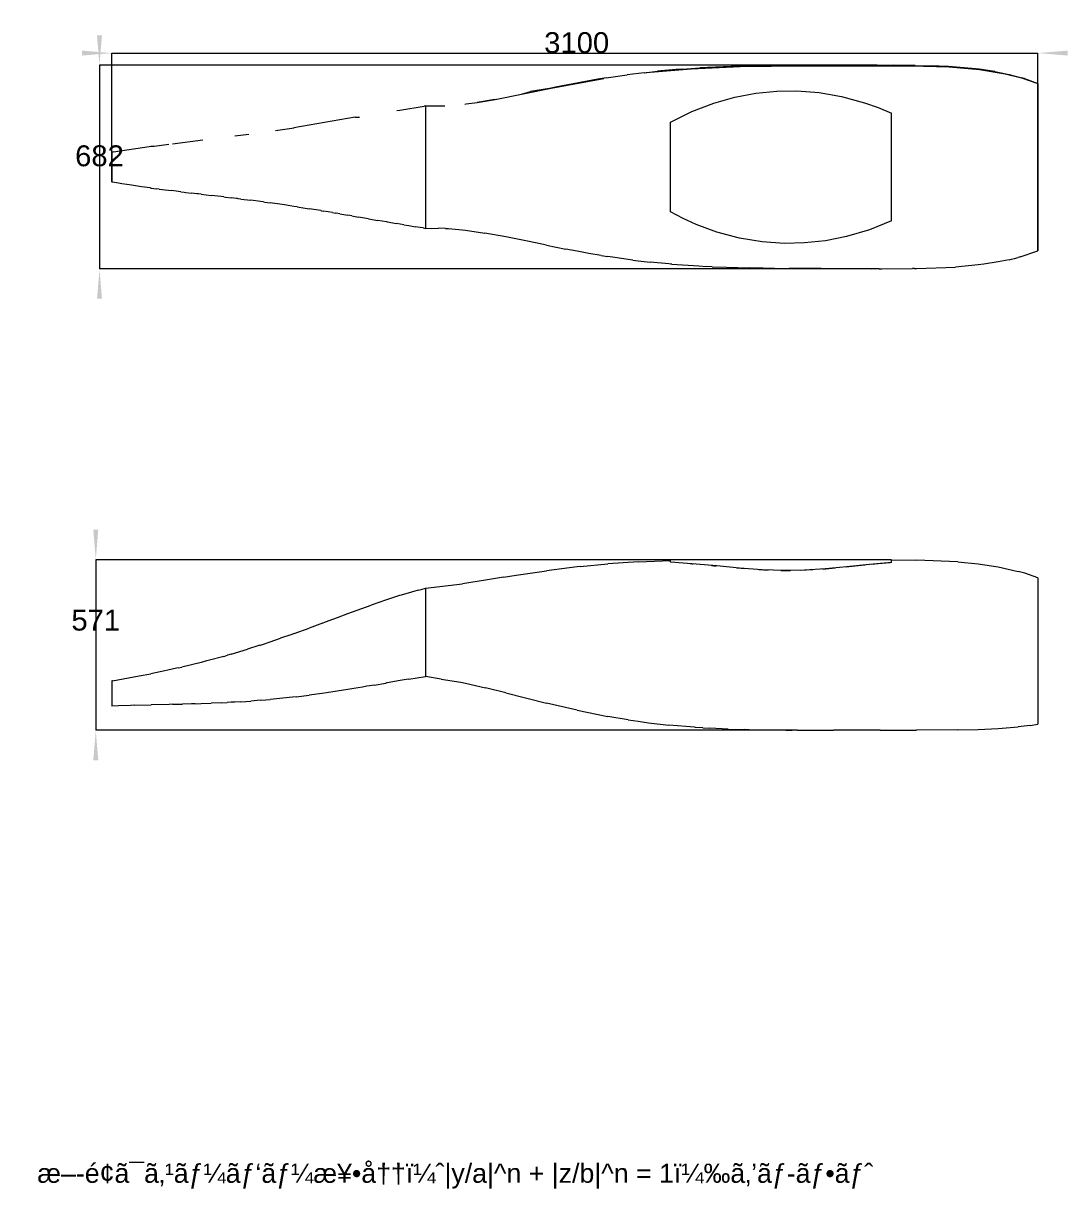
# Model space of a CAD drawing. Header units: millimetres. Extents: x 28 to 391, y 59 to 254.
# Drawn here: x 27.7 to 202.5, y 59 to 254.1 of the extents above; entities that cross this region are included whole.
import ezdxf
from ezdxf.enums import TextEntityAlignment as Align

# ---------------------------------------------------------------- set-up
doc = ezdxf.new("R2010")
doc.units = ezdxf.units.MM
doc.layers.get('0').update_dxf_attribs({"linetype": 'CONTINUOUS'})
for name, color, linetype in [('DimExtent052', 7, 'CONTINUOUS'), ('DimExtent053', 7, 'CONTINUOUS'), ('DimExtent054', 7, 'CONTINUOUS'), ('S05_Chassis_Side', 7, 'CONTINUOUS'), ('S05_Chassis_Tab', 7, 'CONTINUOUS'), ('S05_Chassis_Top', 7, 'CONTINUOUS')]:
    doc.layers.add(name, color=color, linetype=linetype)
doc.styles.get("Standard").update_dxf_attribs({"font": 'arial.ttf'})
doc.dimstyles.get("Standard").update_dxf_attribs({"dimscale": 0, "dimtxt": 2.5, "dimasz": 2.5, "dimexe": 1.25, "dimexo": 0.625, "dimtad": 1, "dimtxsty": 'STANDARD', "dimcen": 2.5, "dimazin": 3, "dimtfac": 1, "dimtmove": 0, "dimatfit": 3})

# ---------------------------------------------------------------- blocks, each defined once
blk = doc.blocks.new('*DimExtent052')
at = {"color": 0}
for points in [[(37.5, 249.482), (37.5, 248.649), (42.5, 249.065)], [(202.5, 249.482), (202.5, 248.649), (197.5, 249.065)]]:
    blk.add_solid(points, dxfattribs=at)
at = {"layer": 'DimExtent052'}
for p, q in [((42.5, 227.501), (42.5, 249.065)), ((42.5, 249.065), (197.5, 249.065)), ((197.5, 216.022), (197.5, 249.065))]:
    blk.add_line(p, q, dxfattribs=at)
blk.add_text('3100', height=3.5, dxfattribs=at).set_placement((120.318, 249.065), align=Align.CENTER)
blk = doc.blocks.new('*DimExtent053')
at = {"color": 0}
for points in [[(40.03, 252.052), (40.8634, 252.052), (40.4467, 247.052)], [(40.03, 207.948), (40.8634, 207.948), (40.4467, 212.948)]]:
    blk.add_solid(points, dxfattribs=at)
at = {"layer": 'DimExtent053'}
for p, q in [((170.617, 247.052), (40.4467, 247.052)), ((40.4467, 247.052), (40.4467, 212.948)), ((169.736, 212.948), (40.4467, 212.948))]:
    blk.add_line(p, q, dxfattribs=at)
blk.add_text('682', height=3.5, dxfattribs=at).set_placement((40.4467, 230.129), align=Align.CENTER)
blk = doc.blocks.new('*DimExtent054')
at = {"color": 0}
for points in [[(39.4065, 169.282), (40.2399, 169.282), (39.8232, 164.282)], [(39.4065, 130.726), (40.2399, 130.726), (39.8232, 135.726)]]:
    blk.add_solid(points, dxfattribs=at)
at = {"layer": 'DimExtent054'}
for p, q in [((173, 164.282), (39.8232, 164.282)), ((39.8232, 164.282), (39.8232, 135.726)), ((157.198, 135.726), (39.8232, 135.726))]:
    blk.add_line(p, q, dxfattribs=at)
blk.add_text('571', height=3.5, dxfattribs=at).set_placement((39.8232, 152.421), align=Align.CENTER)

msp = doc.modelspace()

# ---------------------------------------------------------------- linework, layer by layer
at = {"layer": 'S05_Chassis_Side'}
for p, q in [((130.655, 163.944), (125.514, 163.594)), ((130.655, 163.944), (136, 164.16)), ((136, 164.102), (136, 164.16)), ((136, 163.849), (136, 164.102)), ((138.139, 163.725), (136, 163.849)), ((173, 164.239), (173, 164.282)), ((173, 164.282), (177.178, 164.198)), ((173, 164.131), (173, 164.239)), ((173, 163.828), (173, 164.131)), ((184.085, 163.917), (177.178, 164.198)), ((184.085, 163.917), (187.505, 163.596)), ((110.171, 161.678), (115.28, 162.443)), ((120.396, 163.092), (115.28, 162.443)), ((120.898, 163.148), (120.396, 163.092)), ((120.898, 163.148), (125.514, 163.594)), ((140.336, 163.553), (138.139, 163.725)), ((139.326, 163.632), (139.574, 163.616)), ((139.574, 163.616), (139.824, 163.593)), ((143.75, 163.231), (140.336, 163.553)), ((142.907, 163.311), (143.295, 163.275)), ((143.295, 163.275), (143.637, 163.242)), ((147.585, 162.864), (143.75, 163.231)), ((147.11, 162.909), (148.51, 162.795)), ((151.351, 162.586), (147.585, 162.864)), ((150.821, 162.625), (152.344, 162.555)), ((155.065, 162.469), (151.351, 162.586)), ((154.469, 162.488), (156.09, 162.488)), ((158.45, 162.532), (155.065, 162.469)), ((157.804, 162.52), (159.828, 162.62)), ((161.939, 162.754), (158.45, 162.532)), ((161.491, 162.725), (163.608, 162.912)), ((165.484, 163.09), (161.939, 162.754)), ((165.377, 163.08), (168.514, 163.409)), ((169.303, 163.491), (165.484, 163.09)), ((168.514, 163.409), (168.596, 163.417)), ((173, 163.828), (169.303, 163.491)), ((169.691, 163.526), (170.781, 163.635)), ((170.781, 163.635), (172.785, 163.808)), ((187.505, 163.596), (190.889, 163.086)), ((190.889, 163.086), (194.225, 162.326)), ((195.324, 162.005), (194.225, 162.326)), ((197.5, 161.242), (195.324, 162.005)), ((95, 159.492), (101.178, 160.249)), ((105.078, 160.857), (101.178, 160.249)), ((108.095, 161.346), (105.078, 160.857)), ((108.095, 161.346), (110.171, 161.678)), ((197.5, 161.242), (197.5, 161.23)), ((197.5, 161.23), (197.5, 161.038)), ((197.5, 161.038), (197.5, 160.606)), ((197.5, 160.606), (197.5, 159.898)), ((90.153, 158.118), (88.477, 157.573)), ((90.641, 158.27), (90.153, 158.118)), ((90.948, 158.366), (90.641, 158.27)), ((92.664, 158.873), (90.948, 158.366)), ((92.845, 158.924), (92.664, 158.873)), ((93.062, 158.984), (92.845, 158.924)), ((93.811, 159.188), (93.062, 158.984)), ((93.811, 159.188), (94.308, 159.318)), ((94.308, 159.318), (95, 159.492)), ((95, 159.492), (95, 159.435)), ((95, 159.435), (95, 159.197)), ((95, 159.435), (95, 159.197)), ((95, 159.197), (95, 158.715)), ((95, 159.197), (95, 158.715)), ((95, 158.715), (95, 158.38)), ((95, 158.715), (95, 158.38)), ((95, 158.38), (95, 157.979)), ((95, 158.38), (95, 157.979)), ((197.5, 159.898), (197.5, 158.986)), ((197.5, 158.986), (197.5, 157.893)), ((82.014, 155.266), (85.902, 156.684)), ((88.477, 157.573), (85.902, 156.684)), ((95, 157.979), (95, 157.21)), ((95, 157.979), (95, 157.21)), ((95, 157.21), (95, 156.331)), ((95, 157.21), (95, 156.331)), ((95, 156.331), (95, 155.343)), ((95, 156.331), (95, 155.343)), ((197.5, 157.893), (197.5, 156.723)), ((197.5, 156.723), (197.5, 155.429)), ((78.293, 153.873), (80.301, 154.626)), ((80.301, 154.626), (82.014, 155.266)), ((95, 155.343), (95, 154.301)), ((95, 155.343), (95, 154.301)), ((95, 154.301), (95, 152.983)), ((95, 154.301), (95, 152.983)), ((197.5, 155.429), (197.5, 153.598)), ((73.015, 151.926), (75.548, 152.851)), ((77.781, 153.681), (75.548, 152.851)), ((77.781, 153.681), (78.293, 153.873)), ((95, 152.983), (95, 150.764)), ((95, 152.983), (95, 150.764)), ((197.5, 153.598), (197.5, 151.299)), ((67.743, 150.103), (69.037, 150.536)), ((69.037, 150.536), (70.747, 151.123)), ((72.622, 151.785), (70.747, 151.123)), ((73.015, 151.926), (72.622, 151.785)), ((95, 150.764), (95, 149.186)), ((95, 150.764), (95, 149.186)), ((197.5, 151.299), (197.5, 146.753)), ((61.237, 148.107), (61.881, 148.291)), ((62.461, 148.459), (61.881, 148.291)), ((62.461, 148.459), (65.225, 149.294)), ((67.304, 149.958), (65.225, 149.294)), ((67.304, 149.958), (67.398, 149.989)), ((67.398, 149.989), (67.743, 150.103)), ((95, 149.186), (95, 148.33)), ((95, 149.186), (95, 148.33)), ((95, 148.33), (95, 147.374)), ((95, 148.33), (95, 147.374)), ((53.601, 146.168), (54.222, 146.31)), ((55.826, 146.689), (54.222, 146.31)), ((57.479, 147.099), (55.826, 146.689)), ((58.167, 147.275), (57.479, 147.099)), ((58.378, 147.33), (58.167, 147.275)), ((58.662, 147.405), (58.378, 147.33)), ((61.237, 148.107), (58.662, 147.405)), ((95, 147.374), (95, 146.621)), ((95, 147.374), (95, 146.621)), ((95, 146.621), (95, 146.021)), ((95, 146.621), (95, 146.021)), ((197.5, 146.753), (197.5, 143.552)), ((42.626, 144.013), (47.096, 144.824)), ((47.096, 144.824), (49.059, 145.205)), ((51.378, 145.681), (49.059, 145.205)), ((51.896, 145.792), (51.378, 145.681)), ((53.359, 146.113), (51.896, 145.792)), ((53.601, 146.168), (53.359, 146.113)), ((92.211, 144.297), (95, 144.742)), ((95, 146.021), (95, 145.571)), ((95, 146.021), (95, 145.571)), ((95, 145.571), (95, 145.164)), ((95, 145.571), (95, 145.164)), ((95, 145.164), (95, 144.85)), ((95, 145.164), (95, 144.85)), ((95, 144.85), (95, 144.742)), ((95, 144.742), (95, 144.742)), ((97.626, 144.294), (95, 144.742)), ((42.626, 144.013), (42.5, 143.992)), ((42.5, 143.992), (42.5, 143.964)), ((42.5, 143.964), (42.5, 143.826)), ((42.5, 143.826), (42.5, 143.592)), ((42.5, 143.592), (42.5, 143.304)), ((42.5, 143.304), (42.5, 142.978)), ((42.5, 142.978), (42.5, 142.607)), ((42.5, 142.607), (42.5, 142.214)), ((82.014, 142.565), (78.42, 142.01)), ((83.006, 142.727), (82.014, 142.565)), ((84.478, 142.974), (83.006, 142.727)), ((85.215, 143.1), (84.478, 142.974)), ((85.638, 143.171), (85.215, 143.1)), ((86.43, 143.307), (85.638, 143.171)), ((86.43, 143.307), (88.358, 143.641)), ((88.477, 143.661), (88.358, 143.641)), ((88.591, 143.681), (88.477, 143.661)), ((90.747, 144.051), (88.591, 143.681)), ((91.804, 144.229), (90.747, 144.051)), ((92.211, 144.297), (91.804, 144.229)), ((97.626, 144.294), (100.912, 143.787)), ((100.912, 143.787), (101.698, 143.621)), ((101.698, 143.621), (105.078, 142.842)), ((108.471, 141.996), (105.078, 142.842)), ((197.5, 143.552), (197.5, 141.643)), ((42.5, 142.214), (42.5, 141.609)), ((42.5, 141.609), (42.5, 141.146)), ((42.5, 141.146), (42.5, 140.741)), ((42.5, 140.741), (42.5, 140.422)), ((63.112, 140.46), (62.461, 140.424)), ((64.111, 140.518), (63.112, 140.46)), ((64.111, 140.518), (65.757, 140.627)), ((67.399, 140.751), (65.757, 140.627)), ((67.399, 140.751), (68.292, 140.825)), ((68.292, 140.825), (69.037, 140.891)), ((72.729, 141.268), (69.037, 140.891)), ((73.384, 141.344), (72.729, 141.268)), ((73.384, 141.344), (75.548, 141.612)), ((77.706, 141.907), (75.548, 141.612)), ((78.42, 142.01), (77.706, 141.907)), ((108.471, 141.996), (115.28, 140.275)), ((197.5, 141.643), (197.5, 140.385)), ((42.5, 140.422), (42.5, 140.165)), ((42.5, 140.165), (42.5, 139.974)), ((42.5, 139.974), (42.5, 139.847)), ((42.5, 139.847), (42.5, 139.76)), ((43.615, 139.801), (42.5, 139.742)), ((42.5, 139.76), (42.5, 139.742)), ((45.653, 139.889), (43.615, 139.801)), ((46.243, 139.91), (45.653, 139.889)), ((46.243, 139.91), (49.108, 139.997)), ((52.099, 140.07), (49.108, 139.997)), ((52.642, 140.083), (52.099, 140.07)), ((52.642, 140.083), (54.365, 140.125)), ((55.826, 140.165), (54.365, 140.125)), ((56.483, 140.184), (55.826, 140.165)), ((56.483, 140.184), (57.489, 140.215)), ((57.489, 140.215), (59.15, 140.274)), ((60.808, 140.343), (59.15, 140.274)), ((60.808, 140.343), (61.806, 140.391)), ((62.461, 140.424), (61.806, 140.391)), ((120.396, 139.085), (115.28, 140.275)), ((120.396, 139.085), (125.514, 138.059)), ((197.5, 140.385), (197.5, 139.463)), ((197.5, 139.463), (197.5, 138.774)), ((197.5, 138.774), (197.5, 138.228)), ((128.927, 137.484), (125.514, 138.059)), ((128.927, 137.484), (130.633, 137.231)), ((130.633, 137.231), (132.341, 137.001)), ((132.341, 137.001), (135.757, 136.609)), ((140.062, 136.237), (135.757, 136.609)), ((196.214, 136.55), (194.225, 136.313)), ((196.214, 136.55), (197.5, 136.742)), ((197.5, 138.228), (197.5, 137.69)), ((197.5, 137.69), (197.5, 137.182)), ((197.5, 137.182), (197.5, 136.86)), ((197.5, 136.86), (197.5, 136.744)), ((197.5, 136.744), (197.5, 136.742)), ((140.218, 136.226), (140.062, 136.237)), ((141.413, 136.146), (140.218, 136.226)), ((141.413, 136.146), (142.599, 136.075)), ((145.698, 135.929), (142.599, 136.075)), ((145.698, 135.929), (148.352, 135.841)), ((149.196, 135.819), (148.352, 135.841)), ((151.371, 135.776), (149.196, 135.819)), ((153.054, 135.753), (151.371, 135.776)), ((155.302, 135.734), (153.054, 135.753)), ((155.302, 135.734), (156.358, 135.729)), ((157.198, 135.726), (156.358, 135.729)), ((157.198, 135.726), (163.283, 135.727)), ((167.527, 135.738), (163.283, 135.727)), ((169.718, 135.741), (167.527, 135.738)), ((170.383, 135.742), (169.718, 135.741)), ((171.103, 135.743), (170.383, 135.742)), ((171.103, 135.743), (177.178, 135.749)), ((184.085, 135.8), (177.178, 135.749)), ((184.085, 135.8), (187.505, 135.884)), ((187.505, 135.884), (190.889, 136.043)), ((190.889, 136.043), (194.225, 136.313))]:
    msp.add_line(p, q, dxfattribs=at)
at = {"layer": 'S05_Chassis_Top'}
for p, q in [((131.585, 245.79), (128.74, 245.443)), ((131.585, 245.79), (133.862, 246.046)), ((131.968, 245.802), (139.485, 246.455)), ((134.379, 246.092), (133.862, 246.046)), ((136.951, 246.319), (134.379, 246.092)), ((138.051, 246.404), (136.951, 246.319)), ((138.051, 246.404), (140.903, 246.588)), ((139.485, 246.455), (147.688, 246.808)), ((147.468, 246.854), (140.903, 246.588)), ((148.442, 246.879), (147.468, 246.854)), ((147.688, 246.808), (158.088, 246.949)), ((150.757, 246.926), (148.442, 246.879)), ((150.927, 246.929), (150.757, 246.926)), ((151.067, 246.932), (150.927, 246.929)), ((151.067, 246.932), (152.132, 246.949)), ((153.453, 246.966), (152.132, 246.949)), ((156.831, 246.996), (153.453, 246.966)), ((157.931, 247.002), (156.831, 246.996)), ((158.832, 247.007), (157.931, 247.002)), ((158.088, 246.949), (176.254, 246.95)), ((158.832, 247.007), (162.459, 247.031)), ((167.624, 247.049), (162.459, 247.031)), ((168.397, 247.051), (167.624, 247.049)), ((168.397, 247.051), (170.617, 247.052)), ((170.617, 247.052), (173.33, 247.039)), ((176.976, 247.002), (173.33, 247.039)), ((176.254, 246.95), (182.665, 246.742)), ((176.976, 247.002), (179.926, 246.927)), ((182.026, 246.837), (179.926, 246.927)), ((182.543, 246.809), (182.026, 246.837)), ((185.173, 246.624), (182.543, 246.809)), ((182.665, 246.742), (187.742, 246.307)), ((186.46, 246.502), (185.173, 246.624)), ((187.694, 246.361), (186.46, 246.502)), ((188.823, 246.213), (187.694, 246.361)), ((187.742, 246.307), (192.028, 245.608)), ((190.315, 245.975), (188.823, 246.213)), ((190.315, 245.975), (192.433, 245.56)), ((116.042, 243.194), (124.876, 244.831)), ((123.85, 244.678), (116.748, 243.344)), ((125.262, 244.924), (123.85, 244.678)), ((125.262, 244.924), (128.74, 245.443)), ((192.028, 245.608), (194.786, 244.918)), ((192.433, 245.56), (192.696, 245.466)), ((192.696, 245.466), (194.786, 244.948)), ((195.278, 244.797), (194.786, 244.948)), ((194.786, 244.918), (197.5, 243.987)), ((195.278, 244.797), (197.5, 243.987)), ((197.5, 243.987), (197.5, 243.872)), ((197.5, 243.872), (197.5, 243.594)), ((106.672, 241.313), (116.042, 243.194)), ((111.087, 242.199), (112.577, 242.617)), ((115.751, 243.148), (112.577, 242.617)), ((116.748, 243.344), (115.751, 243.148)), ((146.793, 241.704), (150.328, 242.369)), ((150.328, 242.369), (153.791, 242.71)), ((153.791, 242.71), (157.162, 242.751)), ((157.162, 242.751), (160.879, 242.467)), ((160.879, 242.467), (164.666, 241.814)), ((197.5, 243.594), (197.5, 242.988)), ((197.5, 242.988), (197.5, 242.163)), ((197.5, 242.163), (197.5, 241.002)), ((90.698, 239.54), (94.808, 240.208)), ((94.944, 240.229), (94.808, 240.208)), ((94.944, 240.229), (95, 240.238)), ((95, 240.238), (98.272, 240.245)), ((95, 240.238), (95, 240.158)), ((95, 240.158), (95, 239.968)), ((95, 240.158), (95, 239.968)), ((95, 239.968), (95, 239.499)), ((95, 239.968), (95, 239.499)), ((101.616, 240.538), (101.799, 240.554)), ((101.802, 240.554), (103.634, 240.805)), ((103.634, 240.805), (106.672, 241.313)), ((106.643, 241.308), (103.634, 240.805)), ((106.643, 241.308), (106.903, 241.359)), ((139.574, 239.277), (143.295, 240.714)), ((143.295, 240.714), (146.793, 241.704)), ((164.666, 241.814), (168.514, 240.758)), ((168.514, 240.758), (170.781, 239.939)), ((170.781, 239.939), (173, 238.99)), ((197.5, 241.002), (197.5, 239.574)), ((83.247, 238.364), (72.95, 236.556)), ((83.247, 238.364), (83.953, 238.368)), ((90.21, 239.457), (90.698, 239.54)), ((95, 239.499), (95, 238.878)), ((95, 239.499), (95, 238.878)), ((95, 238.878), (95, 238.165)), ((95, 238.878), (95, 238.165)), ((95, 238.165), (95, 237.347)), ((95, 238.165), (95, 237.347)), ((136, 237.49), (139.574, 239.277)), ((173, 237.423), (173, 238.99)), ((197.5, 239.574), (197.5, 237.835)), ((69.912, 236.132), (73.037, 236.571)), ((95, 237.347), (95, 236.161)), ((95, 237.347), (95, 236.161)), ((95, 236.161), (95, 234.288)), ((95, 236.161), (95, 234.288)), ((136, 235.625), (136, 237.49)), ((173, 235.579), (173, 237.423)), ((197.5, 237.835), (197.5, 235.713)), ((52.692, 233.886), (57.724, 234.563)), ((63.076, 235.218), (65.441, 235.509)), ((95, 234.288), (95, 231.821)), ((95, 234.288), (95, 231.821)), ((136, 233.358), (136, 235.625)), ((173, 232.149), (173, 235.579)), ((197.5, 235.713), (197.5, 233.047)), ((42.6, 232.505), (42.5, 232.488)), ((42.5, 232.488), (42.5, 232.438)), ((42.5, 232.438), (42.5, 232.306)), ((42.5, 232.306), (42.5, 232.097)), ((42.5, 232.097), (42.5, 231.844)), ((42.767, 232.535), (42.6, 232.505)), ((42.767, 232.535), (48.751, 233.45)), ((48.751, 233.45), (49.055, 233.491)), ((49.055, 233.491), (49.622, 233.473)), ((49.622, 233.473), (52.057, 233.801)), ((136, 229.214), (136, 233.358)), ((173, 227.374), (173, 232.149)), ((197.5, 233.047), (197.5, 227.991)), ((42.5, 231.844), (42.5, 231.545)), ((42.5, 231.545), (42.5, 231.215)), ((42.5, 231.215), (42.5, 230.748)), ((42.5, 230.748), (42.5, 230.208)), ((42.5, 230.208), (42.5, 229.4)), ((95, 231.821), (95, 227.072)), ((95, 231.821), (95, 227.072)), ((42.5, 229.4), (42.5, 228.77)), ((42.5, 228.77), (42.5, 228.292)), ((42.5, 228.292), (42.5, 227.954)), ((136, 225.364), (136, 229.214)), ((42.5, 227.954), (42.5, 227.722)), ((42.5, 227.722), (42.5, 227.572)), ((42.5, 227.572), (42.5, 227.501)), ((42.5, 227.501), (42.5, 227.487)), ((42.981, 227.403), (42.5, 227.487)), ((43.606, 227.297), (42.981, 227.403)), ((43.882, 227.251), (43.606, 227.297)), ((44.159, 227.206), (43.882, 227.251)), ((45.035, 227.066), (44.159, 227.206)), ((45.822, 226.945), (45.035, 227.066)), ((46.498, 226.844), (45.822, 226.945)), ((47.488, 226.701), (46.498, 226.844)), ((48.912, 226.504), (47.488, 226.701)), ((49.035, 226.487), (48.912, 226.504)), ((49.035, 226.487), (49.156, 226.471)), ((49.156, 226.471), (49.919, 226.37)), ((50.455, 226.3), (49.919, 226.37)), ((50.455, 226.3), (50.957, 226.236)), ((95, 227.072), (95, 224.998)), ((95, 227.072), (95, 224.998)), ((173, 223.715), (173, 227.374)), ((197.5, 227.991), (197.5, 224.861)), ((50.957, 226.236), (52.475, 226.044)), ((54.088, 225.848), (52.475, 226.044)), ((54.088, 225.848), (54.616, 225.784)), ((54.616, 225.784), (54.925, 225.747)), ((54.925, 225.747), (55.826, 225.639)), ((56.753, 225.529), (55.826, 225.639)), ((56.935, 225.507), (56.753, 225.529)), ((57.011, 225.498), (56.935, 225.507)), ((57.489, 225.442), (57.011, 225.498)), ((57.489, 225.442), (59.15, 225.244)), ((60.808, 225.045), (59.15, 225.244)), ((61.286, 224.987), (60.808, 225.045)), ((61.286, 224.987), (61.543, 224.956)), ((61.543, 224.956), (62.461, 224.843)), ((63.386, 224.729), (62.461, 224.843)), ((63.562, 224.707), (63.386, 224.729)), ((63.635, 224.698), (63.562, 224.707)), ((64.111, 224.638), (63.635, 224.698)), ((64.111, 224.638), (65.757, 224.426)), ((67.399, 224.21), (65.757, 224.426)), ((95, 224.998), (95, 223.251)), ((95, 224.998), (95, 223.251)), ((136, 222.488), (136, 225.364)), ((197.5, 224.861), (197.5, 222.587)), ((67.875, 224.146), (67.399, 224.21)), ((67.875, 224.146), (68.122, 224.112)), ((68.122, 224.112), (69.037, 223.986)), ((71.038, 223.702), (69.037, 223.986)), ((71.421, 223.646), (71.038, 223.702)), ((72.344, 223.511), (71.421, 223.646)), ((72.983, 223.415), (72.344, 223.511)), ((73.505, 223.336), (72.983, 223.415)), ((73.505, 223.336), (75.548, 223.019)), ((77.489, 222.708), (75.548, 223.019)), ((77.489, 222.708), (77.606, 222.689)), ((77.606, 222.689), (77.907, 222.639)), ((78.745, 222.5), (77.907, 222.639)), ((79.468, 222.379), (78.745, 222.5)), ((79.468, 222.379), (79.921, 222.304)), ((95, 223.251), (95, 222.515)), ((95, 223.251), (95, 222.515)), ((95, 222.515), (95, 221.864)), ((95, 222.515), (95, 221.864)), ((138.139, 221.368), (136, 222.488)), ((173, 220.988), (173, 223.715)), ((197.5, 222.587), (197.5, 220.674)), ((80.065, 222.28), (79.921, 222.304)), ((80.656, 222.179), (80.065, 222.28)), ((80.656, 222.179), (82.014, 221.945)), ((82.696, 221.828), (82.014, 221.945)), ((82.696, 221.828), (83.825, 221.631)), ((85.486, 221.34), (83.825, 221.631)), ((85.486, 221.34), (87.038, 221.068)), ((88.477, 220.817), (87.038, 221.068)), ((88.583, 220.799), (88.477, 220.817)), ((88.583, 220.799), (90.163, 220.527)), ((91.387, 220.321), (90.163, 220.527)), ((95, 221.864), (95, 221.015)), ((95, 221.864), (95, 221.015)), ((95, 221.015), (95, 220.419)), ((95, 221.015), (95, 220.419)), ((95, 220.419), (95, 220.032)), ((95, 220.419), (95, 220.032)), ((140.336, 220.374), (138.139, 221.368)), ((173, 220.988), (169.303, 219.489)), ((197.5, 220.674), (197.5, 219.203)), ((91.387, 220.321), (92.195, 220.185)), ((92.195, 220.185), (93.079, 220.041)), ((93.079, 220.041), (93.304, 220.004)), ((94.107, 219.876), (93.304, 220.004)), ((94.597, 219.799), (94.107, 219.876)), ((94.597, 219.799), (95, 219.737)), ((95, 220.032), (95, 219.827)), ((95, 220.032), (95, 219.827)), ((95, 219.827), (95, 219.743)), ((95, 219.827), (95, 219.743)), ((95, 219.737), (97.129, 219.766)), ((95, 219.743), (95, 219.737)), ((95, 219.737), (95, 219.737)), ((98.336, 219.724), (97.129, 219.766)), ((98.336, 219.724), (98.845, 219.695)), ((98.845, 219.695), (101.698, 219.426)), ((101.698, 219.426), (104.957, 218.949)), ((108.471, 218.314), (104.957, 218.949)), ((143.75, 219.117), (140.336, 220.374)), ((147.585, 218.098), (143.75, 219.117)), ((169.303, 219.489), (165.484, 218.356)), ((197.5, 219.203), (197.5, 218.073)), ((112.36, 217.521), (108.471, 218.314)), ((115.28, 216.922), (112.36, 217.521)), ((115.28, 216.922), (118.523, 216.259)), ((151.351, 217.478), (147.585, 218.098)), ((155.065, 217.221), (151.351, 217.478)), ((158.45, 217.287), (155.065, 217.221)), ((161.939, 217.657), (158.45, 217.287)), ((165.484, 218.356), (161.939, 217.657)), ((197.5, 218.073), (197.5, 217.275)), ((197.5, 217.275), (197.5, 216.7)), ((197.5, 216.7), (197.5, 216.239)), ((120.396, 215.909), (118.523, 216.259)), ((122.343, 215.545), (120.396, 215.909)), ((124.406, 215.197), (122.343, 215.545)), ((124.406, 215.197), (125.514, 215.024)), ((126.69, 214.837), (125.514, 215.024)), ((128.927, 214.548), (126.69, 214.837)), ((129.73, 214.431), (128.927, 214.548)), ((192.727, 214.49), (193.119, 214.583)), ((193.119, 214.583), (193.569, 214.694)), ((193.569, 214.694), (194.225, 214.87)), ((194.549, 214.964), (194.225, 214.87)), ((194.549, 214.964), (197.5, 215.963)), ((197.5, 216.239), (197.5, 216.022)), ((197.5, 216.022), (197.5, 215.963)), ((129.73, 214.431), (130.633, 214.305)), ((130.633, 214.305), (132.622, 214.067)), ((135.757, 213.778), (132.622, 214.067)), ((136.05, 213.753), (135.757, 213.778)), ((136.264, 213.734), (136.05, 213.753)), ((136.264, 213.734), (140.754, 213.437)), ((140.754, 213.437), (142.051, 213.339)), ((143.003, 213.296), (142.051, 213.339)), ((143.003, 213.296), (145.405, 213.236)), ((145.405, 213.236), (149.242, 213.134)), ((151.546, 213.093), (149.242, 213.134)), ((151.546, 213.093), (153.418, 213.057)), ((153.418, 213.057), (155.905, 213.004)), ((161.228, 213.013), (155.905, 213.004)), ((161.228, 213.013), (166.062, 212.995)), ((166.062, 212.995), (169.736, 212.948)), ((170.966, 212.952), (169.736, 212.948)), ((170.966, 212.952), (171.412, 212.953)), ((171.412, 212.953), (176.532, 213.007)), ((176.807, 213.013), (176.532, 213.007)), ((176.807, 213.013), (177.178, 213.02)), ((177.178, 213.02), (183.742, 213.26)), ((187.505, 213.605), (183.742, 213.26)), ((188.455, 213.726), (187.505, 213.605)), ((190.889, 214.136), (188.455, 213.726)), ((192.727, 214.49), (190.889, 214.136))]:
    msp.add_line(p, q, dxfattribs=at)

# ---------------------------------------------------------------- texts
at = {"layer": 'S05_Chassis_Tab'}
msp.add_text('æ–\xadé¢ã¯ã‚¹ãƒ¼ãƒ‘ãƒ¼æ¥•å††ï¼ˆ|y/a|^n + |z/b|^n = 1ï¼‰ã‚’ãƒ\xadãƒ•ãƒˆ', height=3.2, dxfattribs=at).set_placement((100, 60), align=Align.CENTER)

# ---------------------------------------------------------------- dimensions: what is measured, and where the dimension line sits
at = {"layer": 'DimExtent052'}
dim = msp.add_linear_dim(base=(120.318, 249.065), p1=(42.5, 227.501), p2=(197.5, 216.022), text='3100', dimstyle='STANDARD', dxfattribs=at)
dim.commit()
dim.dimension.update_dxf_attribs({"geometry": '*DimExtent052', "text_midpoint": (119.948, 254.052)})
at = {"layer": 'DimExtent053'}
dim = msp.add_linear_dim(base=(40.447, 230.129), p1=(170.617, 247.052), p2=(169.736, 212.948), angle=90, text='682', dimstyle='STANDARD', dxfattribs=at)
dim.commit()
dim.dimension.update_dxf_attribs({"geometry": '*DimExtent053', "text_midpoint": (35.448, 230)})
at = {"layer": 'DimExtent054'}
dim = msp.add_linear_dim(base=(39.823, 152.421), p1=(173, 164.282), p2=(157.198, 135.726), angle=90, text='571', dimstyle='STANDARD', dxfattribs=at)
dim.commit()
dim.dimension.update_dxf_attribs({"geometry": '*DimExtent054', "text_midpoint": (35.448, 150)})

doc.saveas('drawing.dxf')
